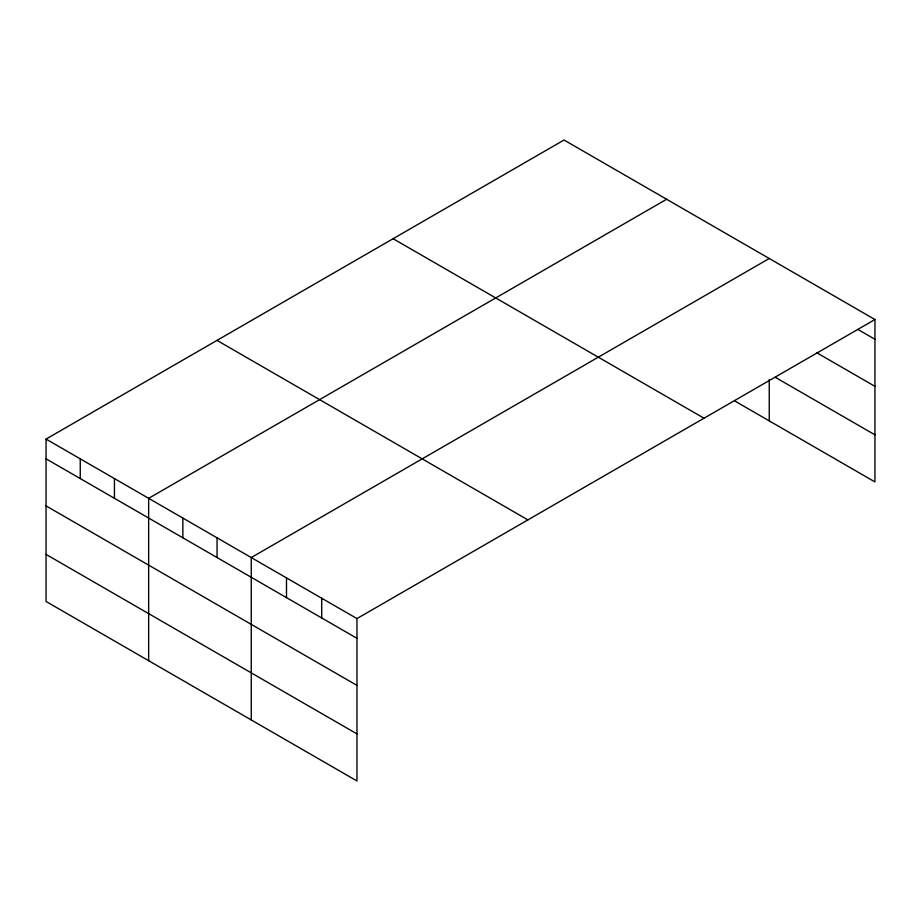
<?xml version="1.0" encoding="UTF-8"?>
<svg xmlns="http://www.w3.org/2000/svg" width="921" height="921" viewBox="0 0 921 921"><rect width="100%" height="100%" fill="white"/><g stroke="black" fill="none" stroke-linecap="round" stroke-linejoin="round"><path stroke-width="1.38" d="M874.95 319.529L564.032 140.027L46.05 439.087L46.05 601.471L356.968 780.973L356.968 618.59L874.95 319.529L874.95 481.913L735.039 401.142M666.643 199.258L148.649 498.319L148.649 660.702M769.242 258.502L251.249 557.55L251.249 719.946M857.935 329.453L874.95 339.273M816.628 352.674L874.95 386.348M775.309 377.322L874.95 434.839M393.106 238.712L704.012 418.215M216.988 340.39L527.894 519.893M46.05 439.087L356.968 618.59M46.05 458.819L356.968 638.322M46.05 505.894L356.968 685.397M46.05 554.396L356.968 733.899M769.242 379.521L769.242 420.885M321.728 598.247L321.728 617.979M286.489 577.904L286.489 597.637M217.057 537.806L217.057 557.55M182.853 518.062L182.853 537.806M114.446 478.575L114.446 498.307M80.254 458.831L80.254 478.563"/></g></svg>
